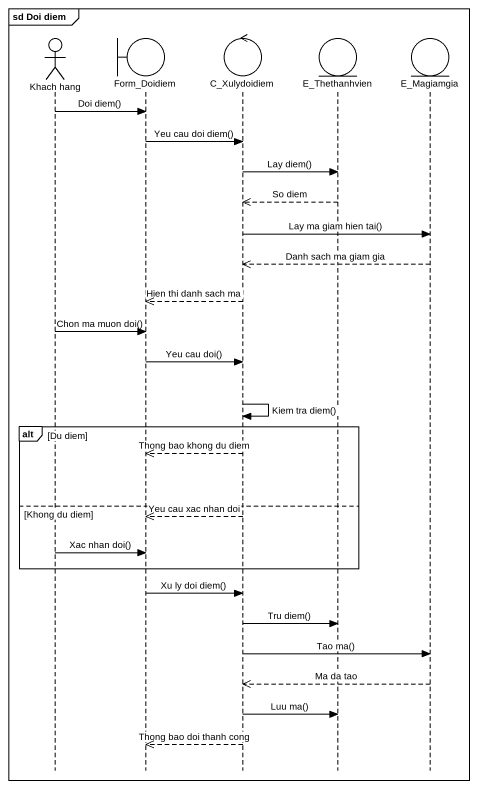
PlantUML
@startuml
mainframe sd Doi diem
hide footbox
actor "Khach hang" as Khach_hang
boundary Form_Doidiem
control C_Xulydoidiem
entity E_Thethanhvien
entity E_Magiamgia

Khach_hang -> Form_Doidiem : Doi diem()
Form_Doidiem -> C_Xulydoidiem : Yeu cau doi diem()
C_Xulydoidiem -> E_Thethanhvien : Lay diem()
E_Thethanhvien -->> C_Xulydoidiem : So diem
C_Xulydoidiem -> E_Magiamgia : Lay ma giam hien tai()
E_Magiamgia -->> C_Xulydoidiem : Danh sach ma giam gia
C_Xulydoidiem -->> Form_Doidiem : Hien thi danh sach ma
Khach_hang -> Form_Doidiem : Chon ma muon doi()
Form_Doidiem -> C_Xulydoidiem : Yeu cau doi()
C_Xulydoidiem -> C_Xulydoidiem : Kiem tra diem()
alt Du diem
  C_Xulydoidiem -->> Form_Doidiem : Thong bao khong du diem
else Khong du diem
  C_Xulydoidiem -->> Form_Doidiem : Yeu cau xac nhan doi
  Khach_hang -> Form_Doidiem : Xac nhan doi()
end
Form_Doidiem -> C_Xulydoidiem : Xu ly doi diem()
C_Xulydoidiem -> E_Thethanhvien : Tru diem()
C_Xulydoidiem -> E_Magiamgia : Tao ma()
E_Magiamgia -->> C_Xulydoidiem : Ma da tao
C_Xulydoidiem -> E_Thethanhvien : Luu ma()
C_Xulydoidiem -->> Form_Doidiem : Thong bao doi thanh cong
@enduml
